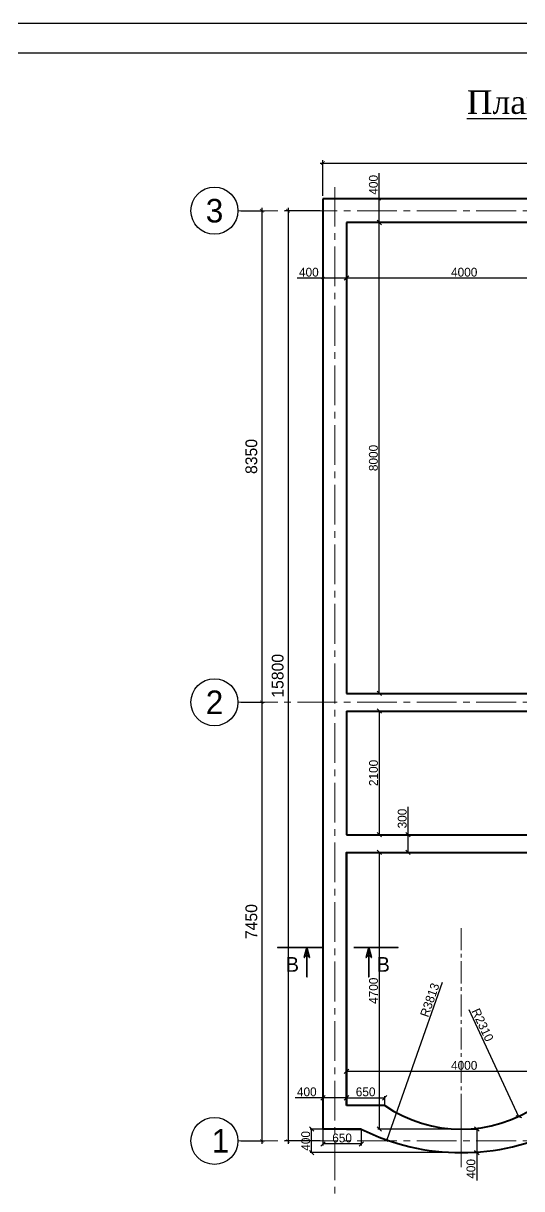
# Model space of a CAD drawing. Header units: millimetres. Extents: x -34189 to 187811, y -74450 to -44144.
# Drawn here: x 76811 to 85280, y -63939 to -44144 of the extents above; entities that cross this region are included whole.
import ezdxf
from ezdxf.enums import TextEntityAlignment as Align

# ---------------------------------------------------------------- set-up
doc = ezdxf.new("R2010")
doc.units = ezdxf.units.MM
doc.linetypes.add('CENTER2', pattern=[1.125, 0.75, -0.125, 0.125, -0.125])
doc.layers.add('ahsap', color=222, linetype='Continuous', lineweight=13)
doc.layers.add('OLCU', color=7, linetype='Continuous', lineweight=13)
doc.layers.add('AKS', color=252, linetype='CENTER2')
doc.layers.add('Штамп', color=222, linetype='Continuous')
doc.styles.add('TR', font='tsimplex.shx', dxfattribs={"width": 0.7})
doc.dimstyles.new('ISO-25', dxfattribs={"dimtxt": 100, "dimasz": 2.5, "dimexe": 1.25, "dimexo": 0.625, "dimtad": 1, "dimdec": 0, "dimtxsty": 'Standard', "dimcen": 2.5, "dimadec": 0, "dimazin": 0, "dimtfac": 1, "dimtdec": 0, "dimtmove": 0, "dimatfit": 3, "dimfxl": 0, "dimarcsym": 0})
doc.dimstyles.get("Standard").update_dxf_attribs({"dimtxt": 125, "dimasz": 60, "dimexe": 50, "dimexo": 50, "dimgap": 30, "dimtad": 1, "dimdec": 0, "dimzin": 0, "dimdsep": 46, "dimtxsty": 'TR', "dimblk": 'ARCHTICK', "dimcen": 90, "dimdle": 50, "dimclrt": 256, "dimadec": 0, "dimazin": 0, "dimtfac": 1, "dimtdec": 0, "dimtofl": 0, "dimtmove": 1, "dimatfit": 3, "dimldrblk": 'ARCHTICK', "dimfxl": 0, "dimtolj": 1, "dimtzin": 0, "dimarcsym": 0})

# ---------------------------------------------------------------- blocks, each defined once
blk = doc.blocks.new('_ArchTick')
at = {"color": 0, "linetype": 'ByBlock', "const_width": 0.15}
blk.add_lwpolyline([(-0.5, -0.5), (0.5, 0.5)], dxfattribs=at)
blk = doc.blocks.new('*D100')
at = {"layer": 'DEFPOINTS', "color": 0}
for p in [(93903, -46517), (81903, -47127), (93903, -47127)]:
    blk.add_point(p, dxfattribs=at)
at = {"layer": 'OLCU', "color": 0, "lineweight": -2}
for p, q in [((81853, -46517), (93953, -46517)), ((81903, -47077), (81903, -46467)), ((93903, -47077), (93903, -46467))]:
    blk.add_line(p, q, dxfattribs=at)
at = {"layer": 'OLCU', "color": 0, "lineweight": -2, "xscale": 60, "yscale": 60, "zscale": 60, "rotation": 180}
blk.add_blockref('_ArchTick', (81903, -46517), dxfattribs=at)
at = {"layer": 'OLCU', "color": 0, "lineweight": -2, "xscale": 60, "yscale": 60, "zscale": 60}
blk.add_blockref('_ArchTick', (93903, -46517), dxfattribs=at)
at = {"layer": 'OLCU', "insert": (87903, -46342), "char_height": 200, "attachment_point": 5}
blk.add_mtext('\\A1;12000', dxfattribs=at)
blk = doc.blocks.new('*D101')
at = {"layer": 'DEFPOINTS', "color": 0}
for p in [(81903, -47327), (81309, -63127), (81903, -63127)]:
    blk.add_point(p, dxfattribs=at)
at = {"layer": 'OLCU', "color": 0, "lineweight": -2}
for p, q in [((81309, -47277), (81309, -63177)), ((81853, -47327), (81259, -47327)), ((81853, -63127), (81259, -63127))]:
    blk.add_line(p, q, dxfattribs=at)
at = {"layer": 'OLCU', "color": 0, "lineweight": -2, "xscale": 60, "yscale": 60, "zscale": 60}
for p, rotation in [((81309, -47327), 90), ((81309, -63127), 270)]:
    blk.add_blockref('_ArchTick', p, dxfattribs=dict(at, rotation=rotation))
at = {"layer": 'OLCU', "insert": (81134, -55227), "char_height": 200, "attachment_point": 5, "rotation": 90}
blk.add_mtext('\\A1;15800', dxfattribs=at)
blk = doc.blocks.new('_Oblique')
at = {"color": 0, "linetype": 'ByBlock', "lineweight": -2}
blk.add_line((-0.5, -0.5), (0.5, 0.5), dxfattribs=at)
blk = doc.blocks.new('*D103')
at = {"layer": 'ahsap', "color": 0, "lineweight": -2}
for p, q in [((82303, -62517), (82303, -61920)), ((82303, -61945), (86303, -61945)), ((86303, -62512), (86303, -61920))]:
    blk.add_line(p, q, dxfattribs=at)
at = {"layer": 'DEFPOINTS', "color": 0}
for p in [(86303, -61945), (82303, -62522), (86303, -62517)]:
    blk.add_point(p, dxfattribs=at)
at = {"layer": 'ahsap', "color": 0, "lineweight": -2, "xscale": 75, "yscale": 75, "zscale": 75, "rotation": 180}
blk.add_blockref('_Oblique', (82303, -61945), dxfattribs=at)
at = {"layer": 'ahsap', "color": 0, "lineweight": -2, "xscale": 75, "yscale": 75, "zscale": 75}
blk.add_blockref('_Oblique', (86303, -61945), dxfattribs=at)
at = {"layer": 'ahsap', "color": 0, "insert": (84303, -61845), "char_height": 150, "attachment_point": 5}
blk.add_mtext('4000', dxfattribs=at)
blk = doc.blocks.new('*D120')
at = {"layer": 'ahsap', "color": 0, "lineweight": -2}
for p, q in [((82308, -47527), (82885, -47527)), ((82860, -55527), (82860, -47527)), ((82308, -55527), (82885, -55527))]:
    blk.add_line(p, q, dxfattribs=at)
at = {"layer": 'DEFPOINTS', "color": 0}
for p in [(82303, -47527), (82860, -47527), (82303, -55527)]:
    blk.add_point(p, dxfattribs=at)
at = {"layer": 'ahsap', "color": 0, "lineweight": -2, "xscale": 75, "yscale": 75, "zscale": 75}
for p, rotation in [((82860, -47527), 90), ((82860, -55527), 270)]:
    blk.add_blockref('_Oblique', p, dxfattribs=dict(at, rotation=rotation))
at = {"layer": 'ahsap', "color": 0, "insert": (82760, -51527), "char_height": 150, "attachment_point": 5, "rotation": 90}
blk.add_mtext('8000', dxfattribs=at)
blk = doc.blocks.new('*D121')
at = {"layer": 'ahsap', "color": 0, "lineweight": -2}
for p, q in [((82308, -58227), (82887, -58227)), ((82862, -62927), (82862, -58227)), ((84248, -62927), (82837, -62927))]:
    blk.add_line(p, q, dxfattribs=at)
at = {"layer": 'DEFPOINTS', "color": 0}
for p in [(82303, -58227), (82862, -58227), (84253, -62927)]:
    blk.add_point(p, dxfattribs=at)
at = {"layer": 'ahsap', "color": 0, "lineweight": -2, "xscale": 75, "yscale": 75, "zscale": 75}
for p, rotation in [((82862, -58227), 90), ((82862, -62927), 270)]:
    blk.add_blockref('_Oblique', p, dxfattribs=dict(at, rotation=rotation))
at = {"layer": 'ahsap', "color": 0, "insert": (82762, -60577), "char_height": 150, "attachment_point": 5, "rotation": 90}
blk.add_mtext('4700', dxfattribs=at)
blk = doc.blocks.new('*D122')
at = {"layer": 'ahsap', "color": 0, "lineweight": -2}
for p, q in [((83350, -57927), (83350, -57452)), ((82308, -57927), (83375, -57927)), ((83350, -58227), (83350, -57927)), ((82308, -58227), (83375, -58227))]:
    blk.add_line(p, q, dxfattribs=at)
at = {"layer": 'DEFPOINTS', "color": 0}
for p in [(82303, -57927), (83350, -57927), (82303, -58227)]:
    blk.add_point(p, dxfattribs=at)
at = {"layer": 'ahsap', "color": 0, "lineweight": -2, "xscale": 75, "yscale": 75, "zscale": 75}
for p, rotation in [((83350, -57927), 90), ((83350, -58227), 270)]:
    blk.add_blockref('_Oblique', p, dxfattribs=dict(at, rotation=rotation))
at = {"layer": 'ahsap', "color": 0, "insert": (83250, -57652), "char_height": 150, "attachment_point": 5, "rotation": 90}
blk.add_mtext('300', dxfattribs=at)
blk = doc.blocks.new('*D123')
at = {"layer": 'ahsap', "color": 0, "lineweight": -2}
for p, q in [((82308, -55827), (82887, -55827)), ((82862, -57927), (82862, -55827)), ((82308, -57927), (82887, -57927))]:
    blk.add_line(p, q, dxfattribs=at)
at = {"layer": 'DEFPOINTS', "color": 0}
for p in [(82303, -55827), (82862, -55827), (82303, -57927)]:
    blk.add_point(p, dxfattribs=at)
at = {"layer": 'ahsap', "color": 0, "lineweight": -2, "xscale": 75, "yscale": 75, "zscale": 75}
for p, rotation in [((82862, -55827), 90), ((82862, -57927), 270)]:
    blk.add_blockref('_Oblique', p, dxfattribs=dict(at, rotation=rotation))
at = {"layer": 'ahsap', "color": 0, "insert": (82762, -56877), "char_height": 150, "attachment_point": 5, "rotation": 90}
blk.add_mtext('2100', dxfattribs=at)
blk = doc.blocks.new('*D124')
at = {"layer": 'ahsap', "color": 0, "lineweight": -2}
for p, q in [((82860, -47127), (82860, -46687)), ((82308, -47127), (82885, -47127)), ((82860, -47527), (82860, -47127)), ((82308, -47527), (82885, -47527))]:
    blk.add_line(p, q, dxfattribs=at)
at = {"layer": 'DEFPOINTS', "color": 0}
for p in [(82303, -47127), (82860, -47127), (82303, -47527)]:
    blk.add_point(p, dxfattribs=at)
at = {"layer": 'ahsap', "color": 0, "lineweight": -2, "xscale": 40, "yscale": 40, "zscale": 40}
for p, rotation in [((82860, -47127), 90), ((82860, -47527), 270)]:
    blk.add_blockref('_Oblique', p, dxfattribs=dict(at, rotation=rotation))
at = {"layer": 'ahsap', "color": 0, "insert": (82760, -46887), "char_height": 150, "attachment_point": 5, "rotation": 90}
blk.add_mtext('400', dxfattribs=at)
blk = doc.blocks.new('*D140')
at = {"layer": 'ahsap', "color": 0, "lineweight": -2}
for p, q in [((81898, -62927), (81685, -62927)), ((81710, -63327), (81710, -62927)), ((84248, -63327), (81685, -63327))]:
    blk.add_line(p, q, dxfattribs=at)
at = {"layer": 'DEFPOINTS', "color": 0}
for p in [(81710, -62927), (81903, -62927), (84253, -63327)]:
    blk.add_point(p, dxfattribs=at)
at = {"layer": 'ahsap', "color": 0, "lineweight": -2, "xscale": 75, "yscale": 75, "zscale": 75}
for p, rotation in [((81710, -62927), 90), ((81710, -63327), 270)]:
    blk.add_blockref('_Oblique', p, dxfattribs=dict(at, rotation=rotation))
at = {"layer": 'ahsap', "color": 0, "insert": (81610, -63127), "char_height": 150, "attachment_point": 5, "rotation": 90}
blk.add_mtext('400', dxfattribs=at)
blk = doc.blocks.new('*D141')
at = {"layer": 'ahsap', "color": 0, "lineweight": -2}
for p, q in [((82303, -62522), (82303, -62370)), ((82303, -62395), (82953, -62395)), ((82953, -62522), (82953, -62370))]:
    blk.add_line(p, q, dxfattribs=at)
at = {"layer": 'DEFPOINTS', "color": 0}
for p in [(82303, -62527), (82953, -62395), (82953, -62527)]:
    blk.add_point(p, dxfattribs=at)
at = {"layer": 'ahsap', "color": 0, "lineweight": -2, "xscale": 75, "yscale": 75, "zscale": 75, "rotation": 180}
blk.add_blockref('_Oblique', (82303, -62395), dxfattribs=at)
at = {"layer": 'ahsap', "color": 0, "lineweight": -2, "xscale": 75, "yscale": 75, "zscale": 75}
blk.add_blockref('_Oblique', (82953, -62395), dxfattribs=at)
at = {"layer": 'ahsap', "color": 0, "insert": (82628, -62295), "char_height": 150, "attachment_point": 5}
blk.add_mtext('650', dxfattribs=at)
blk = doc.blocks.new('*D143')
at = {"layer": 'ahsap', "color": 0, "lineweight": -2}
blk.add_line((84382, -60893), (85228, -62712), dxfattribs=at)
at = {"layer": 'DEFPOINTS', "color": 0}
for p in [(84253, -60618), (85228, -62712)]:
    blk.add_point(p, dxfattribs=at)
at = {"layer": 'ahsap', "color": 0, "lineweight": -2, "xscale": 75, "yscale": 75, "zscale": 75, "rotation": 294.9567184657607}
blk.add_blockref('_Oblique', (85228, -62712), dxfattribs=at)
at = {"layer": 'ahsap', "color": 0, "insert": (84615, -61157), "char_height": 150, "attachment_point": 5, "rotation": 294.9567}
blk.add_mtext('R2310', dxfattribs=at)
blk = doc.blocks.new('*D144')
at = {"layer": 'ahsap', "color": 0, "lineweight": -2}
blk.add_line((83928, -60437), (82987, -63111), dxfattribs=at)
at = {"layer": 'DEFPOINTS', "color": 0}
for p in [(84253, -59514), (82987, -63111)]:
    blk.add_point(p, dxfattribs=at)
at = {"layer": 'ahsap', "color": 0, "lineweight": -2, "xscale": 40, "yscale": 40, "zscale": 40, "rotation": 250.606889763676}
blk.add_blockref('_Oblique', (82987, -63111), dxfattribs=at)
at = {"layer": 'ahsap', "color": 0, "insert": (83718, -60734), "char_height": 150, "attachment_point": 5, "rotation": 70.6069}
blk.add_mtext('R3813', dxfattribs=at)
blk = doc.blocks.new('*D106')
at = {"layer": 'ahsap', "color": 0, "lineweight": -2}
for p, q in [((81903, -62395), (81428, -62395)), ((81903, -62522), (81903, -62370)), ((82303, -62395), (81903, -62395)), ((82303, -62522), (82303, -62370))]:
    blk.add_line(p, q, dxfattribs=at)
at = {"layer": 'DEFPOINTS', "color": 0}
for p in [(81903, -62395), (81903, -62527), (82303, -62527)]:
    blk.add_point(p, dxfattribs=at)
at = {"layer": 'ahsap', "color": 0, "lineweight": -2, "xscale": 75, "yscale": 75, "zscale": 75, "rotation": 180}
blk.add_blockref('_Oblique', (81903, -62395), dxfattribs=at)
at = {"layer": 'ahsap', "color": 0, "lineweight": -2, "xscale": 75, "yscale": 75, "zscale": 75}
blk.add_blockref('_Oblique', (82303, -62395), dxfattribs=at)
at = {"layer": 'ahsap', "color": 0, "insert": (81628, -62295), "char_height": 150, "attachment_point": 5}
blk.add_mtext('400', dxfattribs=at)
blk = doc.blocks.new('*D108')
at = {"layer": 'ahsap', "color": 0, "lineweight": -2}
for p, q in [((81903, -62932), (81903, -63204)), ((82553, -62932), (82553, -63204)), ((82553, -63179), (81903, -63179))]:
    blk.add_line(p, q, dxfattribs=at)
at = {"layer": 'DEFPOINTS', "color": 0}
for p in [(81903, -62927), (82553, -62927), (81903, -63179)]:
    blk.add_point(p, dxfattribs=at)
at = {"layer": 'ahsap', "color": 0, "lineweight": -2, "xscale": 75, "yscale": 75, "zscale": 75, "rotation": 180}
blk.add_blockref('_Oblique', (81903, -63179), dxfattribs=at)
at = {"layer": 'ahsap', "color": 0, "lineweight": -2, "xscale": 75, "yscale": 75, "zscale": 75}
blk.add_blockref('_Oblique', (82553, -63179), dxfattribs=at)
at = {"layer": 'ahsap', "color": 0, "insert": (82228, -63079), "char_height": 150, "attachment_point": 5}
blk.add_mtext('650', dxfattribs=at)
blk = doc.blocks.new('*D149')
at = {"layer": 'ahsap', "color": 0, "lineweight": -2}
for p, q in [((84258, -62927), (84543, -62927)), ((84518, -62927), (84518, -63327)), ((84258, -63327), (84543, -63327)), ((84518, -63327), (84518, -63802))]:
    blk.add_line(p, q, dxfattribs=at)
at = {"layer": 'DEFPOINTS', "color": 0}
for p in [(84253, -62927), (84253, -63327), (84518, -63327)]:
    blk.add_point(p, dxfattribs=at)
at = {"layer": 'ahsap', "color": 0, "lineweight": -2, "xscale": 75, "yscale": 75, "zscale": 75}
for p, rotation in [((84518, -62927), 90), ((84518, -63327), 270)]:
    blk.add_blockref('_Oblique', p, dxfattribs=dict(at, rotation=rotation))
at = {"layer": 'ahsap', "color": 0, "insert": (84418, -63602), "char_height": 150, "attachment_point": 5, "rotation": 90}
blk.add_mtext('400', dxfattribs=at)
blk = doc.blocks.new('*D321')
at = {"layer": 'DEFPOINTS', "color": 0}
for p in [(80459, -47327), (80459, -55677), (80862, -55677)]:
    blk.add_point(p, dxfattribs=at)
at = {"layer": 'OLCU', "color": 0, "lineweight": -2}
for p, q in [((80862, -47277), (80862, -55727)), ((80509, -47327), (80912, -47327)), ((80509, -55677), (80912, -55677))]:
    blk.add_line(p, q, dxfattribs=at)
at = {"layer": 'OLCU', "color": 0, "lineweight": -2, "xscale": 60, "yscale": 60, "zscale": 60}
for p, rotation in [((80862, -47327), 90), ((80862, -55677), 270)]:
    blk.add_blockref('_ArchTick', p, dxfattribs=dict(at, rotation=rotation))
at = {"layer": 'OLCU', "insert": (80687, -51502), "char_height": 200, "attachment_point": 5, "rotation": 90}
blk.add_mtext('\\A1;8350', dxfattribs=at)
blk = doc.blocks.new('*D322')
at = {"layer": 'DEFPOINTS', "color": 0}
for p in [(80459, -55677), (80459, -63127), (80862, -63127)]:
    blk.add_point(p, dxfattribs=at)
at = {"layer": 'OLCU', "color": 0, "lineweight": -2}
for p, q in [((80509, -55677), (80912, -55677)), ((80862, -55627), (80862, -63177)), ((80509, -63127), (80912, -63127))]:
    blk.add_line(p, q, dxfattribs=at)
at = {"layer": 'OLCU', "color": 0, "lineweight": -2, "xscale": 60, "yscale": 60, "zscale": 60}
for p, rotation in [((80862, -55677), 90), ((80862, -63127), 270)]:
    blk.add_blockref('_ArchTick', p, dxfattribs=dict(at, rotation=rotation))
at = {"layer": 'OLCU', "insert": (80687, -59402), "char_height": 200, "attachment_point": 5, "rotation": 90}
blk.add_mtext('\\A1;7450', dxfattribs=at)
blk = doc.blocks.new('*D433')
at = {"layer": 'ahsap', "color": 0, "lineweight": -2}
for p, q in [((82303, -47532), (82303, -48497)), ((86303, -47532), (86303, -48497)), ((86303, -48472), (82303, -48472))]:
    blk.add_line(p, q, dxfattribs=at)
at = {"layer": 'DEFPOINTS', "color": 0}
for p in [(82303, -47527), (86303, -47527), (82303, -48472)]:
    blk.add_point(p, dxfattribs=at)
at = {"layer": 'ahsap', "color": 0, "lineweight": -2, "xscale": 75, "yscale": 75, "zscale": 75, "rotation": 180}
blk.add_blockref('_Oblique', (82303, -48472), dxfattribs=at)
at = {"layer": 'ahsap', "color": 0, "lineweight": -2, "xscale": 75, "yscale": 75, "zscale": 75}
blk.add_blockref('_Oblique', (86303, -48472), dxfattribs=at)
at = {"layer": 'ahsap', "color": 0, "insert": (84303, -48372), "char_height": 150, "attachment_point": 5}
blk.add_mtext('4000', dxfattribs=at)
blk = doc.blocks.new('*D434')
at = {"layer": 'ahsap', "color": 0, "lineweight": -2}
for p, q in [((81903, -47926), (81903, -48497)), ((82303, -47926), (82303, -48497)), ((81903, -48472), (81463, -48472)), ((82303, -48472), (81903, -48472))]:
    blk.add_line(p, q, dxfattribs=at)
at = {"layer": 'DEFPOINTS', "color": 0}
for p in [(81903, -47921), (82303, -47921), (81903, -48472)]:
    blk.add_point(p, dxfattribs=at)
at = {"layer": 'ahsap', "color": 0, "lineweight": -2, "xscale": 40, "yscale": 40, "zscale": 40, "rotation": 180}
blk.add_blockref('_Oblique', (81903, -48472), dxfattribs=at)
at = {"layer": 'ahsap', "color": 0, "lineweight": -2, "xscale": 40, "yscale": 40, "zscale": 40}
blk.add_blockref('_Oblique', (82303, -48472), dxfattribs=at)
at = {"layer": 'ahsap', "color": 0, "insert": (81663, -48372), "char_height": 150, "attachment_point": 5}
blk.add_mtext('400', dxfattribs=at)

msp = doc.modelspace()

# ---------------------------------------------------------------- linework, layer by layer
at = {"lineweight": 30}
for centre in [(80059, -47326.9), (80059, -55676.9), (80059, -63126.9)]:
    msp.add_circle(centre, 400, dxfattribs=at)
at = {"layer": 'ahsap', "color": 0, "lineweight": 40}
for p, q in [((81903.2, -47126.9), (81903.2, -62926.9)), ((93903.2, -47126.9), (81903.2, -47126.9)), ((82303.2, -47526.9), (82303.2, -55526.9)), ((86303.2, -47526.9), (82303.2, -47526.9)), ((82303.2, -55826.9), (82303.2, -57926.9)), ((82303.2, -58226.9), (82303.2, -62526.9)), ((82303.2, -62926.9), (82553.2, -62926.9))]:
    msp.add_line(p, q, dxfattribs=at)
at = {"layer": 'ahsap', "color": 2, "linetype": 'CENTER2', "ltscale": 500}
msp.add_line((84253.2, -59514.4), (84253.2, -63326.9), dxfattribs=at)
at = {"layer": 'ahsap', "color": 2}
msp.add_line((84253.2, -62526.9), (84253.2, -63575.2), dxfattribs=at)
at = {"layer": 'ahsap', "color": 0}
msp.add_line((83841.2, -63304.6), (83593.7, -63269.1), dxfattribs=at)
at = {"layer": 'ahsap', "color": 0, "lineweight": 40}
for points in [[(82303.2, -55526.9), (86303.2, -55526.9)], [(82303.2, -57926.9), (82303.2, -57926.9), (86303.2, -57926.9), (86303.2, -55826.9), (86303.2, -55826.9)], [(82303.2, -55826.9), (86303.2, -55826.9)], [(82303.2, -62526.9), (82303.2, -58226.9), (86303.2, -58226.9), (86303.2, -62526.9)], [(82953.2, -62526.9), (82303.2, -62526.9)], [(82553.2, -62926.9), (81903.2, -62926.9)]]:
    msp.add_lwpolyline(points, dxfattribs=at)
at = {"layer": 'ahsap', "color": 1, "lineweight": 35}
for points in [[(81881.2, -59843), (81131.2, -59843), (81631.2, -59843), (81631.2, -59843), (81631.2, -60343), (81631.2, -59843), (81676.5, -60012), (81631.2, -59843), (81585.9, -60012), (81631.2, -59966.7), (81676.5, -60012)], [(82430.3, -59843), (83180.3, -59843), (82680.3, -59843), (82680.3, -59843), (82680.3, -60343), (82680.3, -59843), (82635, -60012), (82680.3, -59843), (82725.6, -60012), (82680.3, -59966.7), (82635, -60012)]]:
    msp.add_lwpolyline(points, dxfattribs=at)
at = {"layer": 'ahsap', "color": 0, "lineweight": 40}
for centre, radius, start, end in [((84253.2, -60617.6), 2309.9, 235.75097, 304.24903), ((84253.2, -59514.4), 3812.5, 243.51896, 296.48104)]:
    msp.add_arc(centre, radius, start, end, dxfattribs=at)
at = {"layer": 'AKS', "lineweight": 5, "ltscale": 900}
for p, q in [((82103.2, -65819.9), (82103.2, -46926.9)), ((80459, -47326.9), (94903.2, -47326.9)), ((80459, -55676.9), (94903.2, -55676.9)), ((80459, -63126.9), (94903.2, -63126.9))]:
    msp.add_line(p, q, dxfattribs=at)
at = {"layer": 'Штамп', "color": 0}
msp.add_lwpolyline([(97811.1, -73843.9), (55811.1, -73843.9), (55811.1, -44143.9), (97811.1, -44143.9)], close=True, dxfattribs=at)
at = {"layer": 'Штамп', "color": 0, "lineweight": 30}
msp.add_lwpolyline([(97311.1, -73343.9), (57811.1, -73343.9), (57811.1, -44643.9), (97311.1, -44643.9)], close=True, dxfattribs=at)

# ---------------------------------------------------------------- texts
at = {"insert": (84347.3, -45282.4), "char_height": 400, "width": 9779.751, "attachment_point": 1}
msp.add_mtext('{\\fTimes New Roman|b0|i0|c204|p18;\\LПлан фундаментов на отм. %%P0,000}', dxfattribs=at)
at = {"char_height": 400, "attachment_point": 1}
for s, insert in [('3', (79911.6, -47126.9)), ('2', (79911.6, -55476.9)), ('1', (80014, -62926.9))]:
    msp.add_mtext_dynamic_manual_height_columns(s, width=211.974, gutter_width=12.5, heights=[0], dxfattribs=dict(at, insert=insert))
at = {"layer": 'AKS', "color": 1}
for p in [(81383.6, -60129.3), (82927.9, -60129.3)]:
    msp.add_text('В', height=250, dxfattribs=at).set_placement(p, align=Align.MIDDLE)

# ---------------------------------------------------------------- dimensions: what is measured, and where the dimension line sits
at = {"layer": 'ahsap', "color": 0}
for base, p1, p2, angle, override, picture, middle in [((82860, -47126.9), (82303.2, -47526.9), (82303.2, -47126.9), 90, {"dimtxt": 150, "dimasz": 40, "dimexe": 25, "dimexo": 5, "dimgap": 25, "dimblk1": 'Oblique', "dimblk2": 'Oblique', "dimsah": 1, "dimfxl": 25}, '*D124', (82860, -46886.9)), ((83350.3, -57926.9), (82303.2, -58226.9), (82303.2, -57926.9), 90, {"dimtxt": 150, "dimasz": 75, "dimexe": 25, "dimexo": 5, "dimgap": 25, "dimblk1": 'Oblique', "dimblk2": 'Oblique', "dimsah": 1, "dimfxl": 25}, '*D122', (83350.3, -57651.9)), ((81903.2, -62395.2), (82303.2, -62526.9), (81903.2, -62526.9), 180, {"dimtxt": 150, "dimasz": 75, "dimexe": 25, "dimexo": 5, "dimgap": 25, "dimblk1": 'Oblique', "dimblk2": 'Oblique', "dimsah": 1, "dimfxl": 25}, '*D106', (81628.2, -62395.2)), ((81710.1, -62926.9), (84253.2, -63326.9), (81903.2, -62926.9), 90, {"dimtxt": 150, "dimasz": 75, "dimexe": 25, "dimexo": 5, "dimgap": 25, "dimblk1": 'Oblique', "dimblk2": 'Oblique', "dimsah": 1, "dimfxl": 25}, '*D140', (81710.1, -63126.9))]:
    dim = msp.add_linear_dim(base=base, p1=p1, p2=p2, angle=angle, dimstyle='ISO-25', override=override, dxfattribs=at)
    dim.commit()
    dim.dimension.update_dxf_attribs({"geometry": picture, "text_midpoint": middle, "dimtype": 160})
for base, p1, p2, angle, picture, middle in [((82860, -47526.9), (82303.2, -55526.9), (82303.2, -47526.9), 90, '*D120', (82760, -51526.9)), ((82862, -55826.9), (82303.2, -57926.9), (82303.2, -55826.9), 90, '*D123', (82762, -56876.9)), ((82953.2, -62395.2), (82303.2, -62526.9), (82953.2, -62526.9), 180, '*D141', (82628.2, -62295.2)), ((81903.2, -63179.2), (82553.2, -62926.9), (81903.2, -62926.9), 180, '*D108', (82228.2, -63079.2))]:
    dim = msp.add_linear_dim(base=base, p1=p1, p2=p2, angle=angle, dimstyle='ISO-25', override={"dimtxt": 150, "dimasz": 75, "dimexe": 25, "dimexo": 5, "dimgap": 25, "dimblk1": 'Oblique', "dimblk2": 'Oblique', "dimsah": 1, "dimfxl": 25}, dxfattribs=at)
    dim.commit()
    dim.dimension.update_dxf_attribs({"geometry": picture, "text_midpoint": middle})
for base, p1, p2, override, picture, middle in [((82303.2, -48472.1), (86303.2, -47526.9), (82303.2, -47526.9), {"dimtxt": 150, "dimasz": 75, "dimexe": 25, "dimexo": 5, "dimgap": 25, "dimblk1": 'Oblique', "dimblk2": 'Oblique', "dimsah": 1, "dimfxl": 25}, '*D433', (84303.2, -48372.1)), ((81903.2, -48472.1), (82303.2, -47921.4), (81903.2, -47921.4), {"dimtxt": 150, "dimasz": 40, "dimexe": 25, "dimexo": 5, "dimgap": 25, "dimblk1": 'Oblique', "dimblk2": 'Oblique', "dimsah": 1, "dimfxl": 25}, '*D434', (81663.2, -48372.1)), ((86303.2, -61945.1), (82303.2, -62521.9), (86303.2, -62516.9), {"dimtxt": 150, "dimasz": 75, "dimexe": 25, "dimexo": 5, "dimgap": 25, "dimblk1": 'Oblique', "dimblk2": 'Oblique', "dimsah": 1, "dimfxl": 25}, '*D103', (84303.2, -61845.1))]:
    dim = msp.add_linear_dim(base=base, p1=p1, p2=p2, dimstyle='ISO-25', override=override, dxfattribs=at)
    dim.commit()
    dim.dimension.update_dxf_attribs({"geometry": picture, "text_midpoint": middle})
dim = msp.add_linear_dim(base=(82862.1, -58226.9), p1=(84253.2, -62927.5), p2=(82303.2, -58226.9), angle=90, text='4700', dimstyle='ISO-25', override={"dimtxt": 150, "dimasz": 75, "dimexe": 25, "dimexo": 5, "dimgap": 25, "dimblk1": 'Oblique', "dimblk2": 'Oblique', "dimsah": 1, "dimfxl": 25}, dxfattribs=at)
dim.commit()
dim.dimension.update_dxf_attribs({"geometry": '*D121', "text_midpoint": (82762.1, -60577.2)})
for center, mpoint, override, picture, middle in [((84253.2, -59514.4), (82987.3, -63110.6), {"dimtxt": 150, "dimasz": 40, "dimexe": 25, "dimexo": 5, "dimgap": 25, "dimblk1": 'Oblique', "dimblk2": 'Oblique', "dimsah": 1, "dimfxl": 25}, '*D144', (83812.1, -60767.6)), ((84253.2, -60617.6), (85227.9, -62711.8), {"dimtxt": 150, "dimasz": 75, "dimexe": 25, "dimexo": 5, "dimgap": 25, "dimblk1": 'Oblique', "dimblk2": 'Oblique', "dimsah": 1, "dimfxl": 25}, '*D143', (84523.9, -61199.3))]:
    dim = msp.add_radius_dim(center=center, mpoint=mpoint, dimstyle='ISO-25', override=override, dxfattribs=at)
    dim.commit()
    dim.dimension.update_dxf_attribs({"geometry": picture, "text_midpoint": middle, "dimtype": 164})
dim = msp.add_aligned_dim(p1=(84253.2, -62927.5), p2=(84253.2, -63326.9), distance=264.4, text='400', dimstyle='ISO-25', override={"dimtxt": 150, "dimasz": 75, "dimexe": 25, "dimexo": 5, "dimgap": 25, "dimblk1": 'Oblique', "dimblk2": 'Oblique', "dimsah": 1, "dimfxl": 25}, dxfattribs=at)
dim.commit()
dim.dimension.update_dxf_attribs({"geometry": '*D149', "text_midpoint": (84417.6, -63601.9)})
at = {"layer": 'OLCU'}
dim = msp.add_linear_dim(base=(93903.2, -46516.7), p1=(81903.2, -47126.9), p2=(93903.2, -47126.9), dimstyle='Standard', override={"dimtxt": 200, "dimgap": 75, "dimtxsty": 'Standard', "dimtofl": 1, "dimtmove": 0}, dxfattribs=at)
dim.commit()
dim.dimension.update_dxf_attribs({"geometry": '*D100', "text_midpoint": (87903.2, -46516.7), "dimtype": 160})
for base, p1, p2, picture, middle in [((80861.8, -55676.9), (80459, -47326.9), (80459, -55676.9), '*D321', (80686.8, -51501.9)), ((81309.2, -63126.9), (81903.2, -47326.9), (81903.2, -63126.9), '*D101', (81134.2, -55226.9)), ((80861.8, -63126.9), (80459, -55676.9), (80459, -63126.9), '*D322', (80686.8, -59401.9))]:
    dim = msp.add_linear_dim(base=base, p1=p1, p2=p2, angle=90, dimstyle='Standard', override={"dimtxt": 200, "dimgap": 75, "dimtxsty": 'Standard', "dimtofl": 1, "dimtmove": 0}, dxfattribs=at)
    dim.commit()
    dim.dimension.update_dxf_attribs({"geometry": picture, "text_midpoint": middle})

doc.saveas('drawing.dxf')
